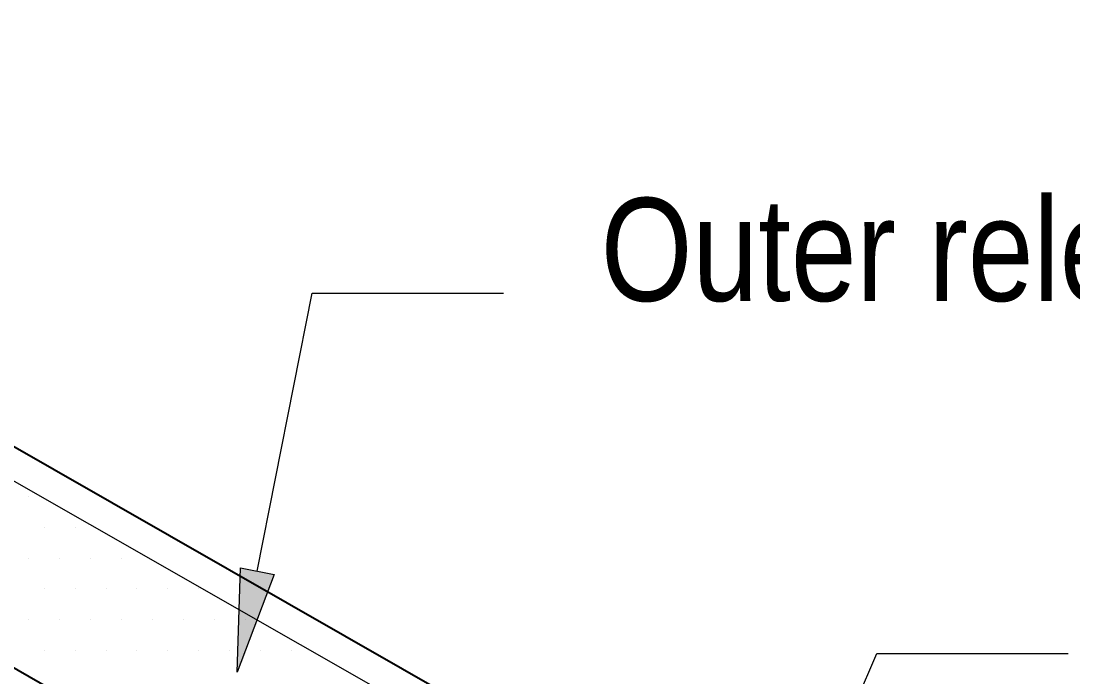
# Model space of a CAD drawing. Header units: inches. Extents: x -24 to 76, y -57 to 19.
# Drawn here: x -6.134 to -5.496, y 13.495 to 13.893 of the extents above; entities that cross this region are included whole.
import ezdxf

# ---------------------------------------------------------------- set-up
doc = ezdxf.new("R2010")
doc.units = ezdxf.units.IN
doc.header["$MEASUREMENT"] = 0
for name, color, linetype, lineweight in [('.ATI-HATCH', 7, 'Continuous', 0), ('G-ANNO-TTLB', 7, 'Continuous', 0), ('TYVEK', 7, 'Continuous', 0)]:
    doc.layers.add(name, color=color, linetype=linetype, lineweight=lineweight)

# ---------------------------------------------------------------- blocks, each defined once
blk = doc.blocks.new('Block_498')
at = {"layer": '.ATI-HATCH'}
for points, knots in [([(-6.60696, 13.88114), (-6.60696, 13.88114), (-6.7236, 13.81365), (-6.7236, 13.81365), (-6.7236, 13.81365), (-5.71777, 13.2393), (-5.71777, 13.2393), (-5.71777, 13.2393), (-5.70779, 13.36769), (-5.70779, 13.36769), (-5.70779, 13.36769), (-6.60696, 13.88114), (-6.60696, 13.88114)], [0, 0, 0, 0, 1, 1, 1, 2, 2, 2, 3, 3, 3, 4, 4, 4, 4]), ([(-6.7236, 13.81365), (-6.7236, 13.81365), (-6.84025, 13.74617), (-6.84025, 13.74617), (-6.84025, 13.74617), (-6.95689, 13.67868), (-6.95689, 13.67868), (-6.95689, 13.67868), (-5.09029, 12.61281), (-5.09029, 12.61281), (-5.09029, 12.61281), (-4.857, 12.74778), (-4.857, 12.74778), (-4.857, 12.74778), (-6.7236, 13.81365), (-6.7236, 13.81365)], [0, 0, 0, 0, 1, 1, 1, 2, 2, 2, 3, 3, 3, 4, 4, 4, 5, 5, 5, 5])]:
    blk.add_open_spline(points, degree=3, knots=knots, dxfattribs=at)
at = {"layer": '.ATI-HATCH', "color": 243, "lineweight": 0, "true_color": 0xcc667f}
for points in [[(-6.12948, 13.6045), (-6.12948, 13.6045), (-6.12948, 13.6045), (-6.12948, 13.6045)], [(-6.1201, 13.58575), (-6.1201, 13.58575), (-6.1201, 13.58575), (-6.1201, 13.58575)], [(-6.10135, 13.58575), (-6.10135, 13.58575), (-6.10135, 13.58575), (-6.10135, 13.58575)], [(-6.12948, 13.567), (-6.12948, 13.567), (-6.12948, 13.567), (-6.12948, 13.567)], [(-6.11073, 13.567), (-6.11073, 13.567), (-6.11073, 13.567), (-6.11073, 13.567)], [(-6.09198, 13.567), (-6.09198, 13.567), (-6.09198, 13.567), (-6.09198, 13.567)], [(-6.07323, 13.567), (-6.07323, 13.567), (-6.07323, 13.567), (-6.07323, 13.567)], [(-6.1201, 13.54825), (-6.1201, 13.54825), (-6.1201, 13.54825), (-6.1201, 13.54825)], [(-6.10135, 13.54825), (-6.10135, 13.54825), (-6.10135, 13.54825), (-6.10135, 13.54825)], [(-6.0826, 13.54825), (-6.0826, 13.54825), (-6.0826, 13.54825), (-6.0826, 13.54825)], [(-6.06385, 13.54825), (-6.06385, 13.54825), (-6.06385, 13.54825), (-6.06385, 13.54825)], [(-6.0451, 13.54825), (-6.0451, 13.54825), (-6.0451, 13.54825), (-6.0451, 13.54825)], [(-6.02635, 13.54825), (-6.02635, 13.54825), (-6.02635, 13.54825), (-6.02635, 13.54825)], [(-6.12948, 13.5295), (-6.12948, 13.5295), (-6.12948, 13.5295), (-6.12948, 13.5295)], [(-6.11073, 13.5295), (-6.11073, 13.5295), (-6.11073, 13.5295), (-6.11073, 13.5295)], [(-6.09198, 13.5295), (-6.09198, 13.5295), (-6.09198, 13.5295), (-6.09198, 13.5295)], [(-6.07323, 13.5295), (-6.07323, 13.5295), (-6.07323, 13.5295), (-6.07323, 13.5295)], [(-6.05448, 13.5295), (-6.05448, 13.5295), (-6.05448, 13.5295), (-6.05448, 13.5295)], [(-6.03573, 13.5295), (-6.03573, 13.5295), (-6.03573, 13.5295), (-6.03573, 13.5295)], [(-6.01698, 13.5295), (-6.01698, 13.5295), (-6.01698, 13.5295), (-6.01698, 13.5295)], [(-5.99823, 13.5295), (-5.99823, 13.5295), (-5.99823, 13.5295), (-5.99823, 13.5295)], [(-6.1201, 13.51075), (-6.1201, 13.51075), (-6.1201, 13.51075), (-6.1201, 13.51075)], [(-6.10135, 13.51075), (-6.10135, 13.51075), (-6.10135, 13.51075), (-6.10135, 13.51075)], [(-6.0826, 13.51075), (-6.0826, 13.51075), (-6.0826, 13.51075), (-6.0826, 13.51075)], [(-6.06385, 13.51075), (-6.06385, 13.51075), (-6.06385, 13.51075), (-6.06385, 13.51075)], [(-6.0451, 13.51075), (-6.0451, 13.51075), (-6.0451, 13.51075), (-6.0451, 13.51075)], [(-6.02635, 13.51075), (-6.02635, 13.51075), (-6.02635, 13.51075), (-6.02635, 13.51075)], [(-6.0076, 13.51075), (-6.0076, 13.51075), (-6.0076, 13.51075), (-6.0076, 13.51075)], [(-5.98885, 13.51075), (-5.98885, 13.51075), (-5.98885, 13.51075), (-5.98885, 13.51075)], [(-5.9701, 13.51075), (-5.9701, 13.51075), (-5.9701, 13.51075), (-5.9701, 13.51075)]]:
    blk.add_open_spline(points, degree=3, dxfattribs=at)

msp = doc.modelspace()

# ---------------------------------------------------------------- hatches: boundary and pattern name
at = {"layer": 'G-ANNO-TTLB', "true_color": 0xff00ff, "transparency": 33554687}
h = msp.add_hatch(color=6, dxfattribs=at)
edge = h.paths.add_edge_path()
edge.add_spline(control_points=[(19.91565, -15.06516), (19.91565, -15.06516), (-20.7721, -15.06516), (-20.7721, -15.06516), (-20.7721, -15.06516), (-20.7721, 19.05984), (-20.7721, 19.05984), (-20.7721, 19.05984), (19.91565, 19.05984), (19.91565, 19.05984), (19.91565, 19.05984), (19.91565, -15.06516), (19.91565, -15.06516)], knot_values=[0, 0, 0, 0, 1, 1, 1, 2, 2, 2, 3, 3, 3, 4, 4, 4, 4], degree=3, periodic=0)
edge = h.paths.add_edge_path()
edge.add_spline(control_points=[(-20.6471, 18.93484), (-20.6471, 18.93484), (-20.6471, -14.94016), (-20.6471, -14.94016), (-20.6471, -14.94016), (19.79065, -14.94016), (19.79065, -14.94016), (19.79065, -14.94016), (19.79065, 18.93484), (19.79065, 18.93484), (19.79065, 18.93484), (-20.6471, 18.93484), (-20.6471, 18.93484)], knot_values=[0, 0, 0, 0, 1, 1, 1, 2, 2, 2, 3, 3, 3, 4, 4, 4, 4], degree=3, periodic=0)
edge.add_line((-20.6471, 18.93484), (-20.6471, 18.93484))
at = {"layer": 'TYVEK', "true_color": 0x000000, "transparency": 33554457}
h = msp.add_hatch(color=18, dxfattribs=at)
h.dxf.hatch_style = 2
h.paths.add_polyline_path([(-5.9806, 13.55701), (-6.00292, 13.49771), (-6.00104, 13.56105)])

# ---------------------------------------------------------------- linework, layer by layer
at = {"layer": 'G-ANNO-TTLB'}
for points in [[(19.91565, -15.06516), (19.91565, -15.06516), (-20.7721, -15.06516), (-20.7721, -15.06516), (-20.7721, -15.06516), (-20.7721, 19.05984), (-20.7721, 19.05984), (-20.7721, 19.05984), (19.91565, 19.05984), (19.91565, 19.05984), (19.91565, 19.05984), (19.91565, -15.06516), (19.91565, -15.06516)], [(-20.6471, 18.93484), (-20.6471, 18.93484), (-20.6471, -14.94016), (-20.6471, -14.94016), (-20.6471, -14.94016), (19.79065, -14.94016), (19.79065, -14.94016), (19.79065, -14.94016), (19.79065, 18.93484), (19.79065, 18.93484), (19.79065, 18.93484), (-20.6471, 18.93484), (-20.6471, 18.93484)]]:
    msp.add_open_spline(points, degree=3, knots=[0, 0, 0, 0, 1, 1, 1, 2, 2, 2, 3, 3, 3, 4, 4, 4, 4], dxfattribs=at)
at = {"layer": 'TYVEK', "color": 4, "lineweight": 25, "true_color": 0x00ffff}
for p, q in [((-4.78095, 12.85908), (-6.64755, 13.92495)), ((-4.8976, 12.7916), (-6.7642, 13.85746))]:
    msp.add_line(p, q, dxfattribs=at)
at = {"layer": 'TYVEK', "color": 18, "lineweight": 0, "true_color": 0x000000}
for p, q in [((-5.99082, 13.55903), (-5.95752, 13.72781)), ((-5.95752, 13.72781), (-5.8413, 13.72781)), ((-5.74387, 13.20931), (-5.61491, 13.509)), ((-5.61491, 13.509), (-5.4987, 13.509))]:
    msp.add_line(p, q, dxfattribs=at)
at = {"layer": 'TYVEK'}
msp.add_lwpolyline([(-5.9806, 13.55701), (-6.00292, 13.49771), (-6.00104, 13.56105), (-6.00104, 13.56105)], close=True, dxfattribs=at)

# ---------------------------------------------------------------- block references
at = {"layer": '.ATI-HATCH'}
msp.add_blockref('Block_498', (0, 0), dxfattribs=at)

# ---------------------------------------------------------------- texts
at = {"layer": 'TYVEK', "insert": (-5.78242, 13.70412), "char_height": 0.2, "attachment_point": 7}
msp.add_mtext('\\C18;\\c0;\\FArial Narrow|b0|i0|c1;\\H0.062500;\\W1.000000;Outer release paper', dxfattribs=at)

doc.saveas('drawing.dxf')
